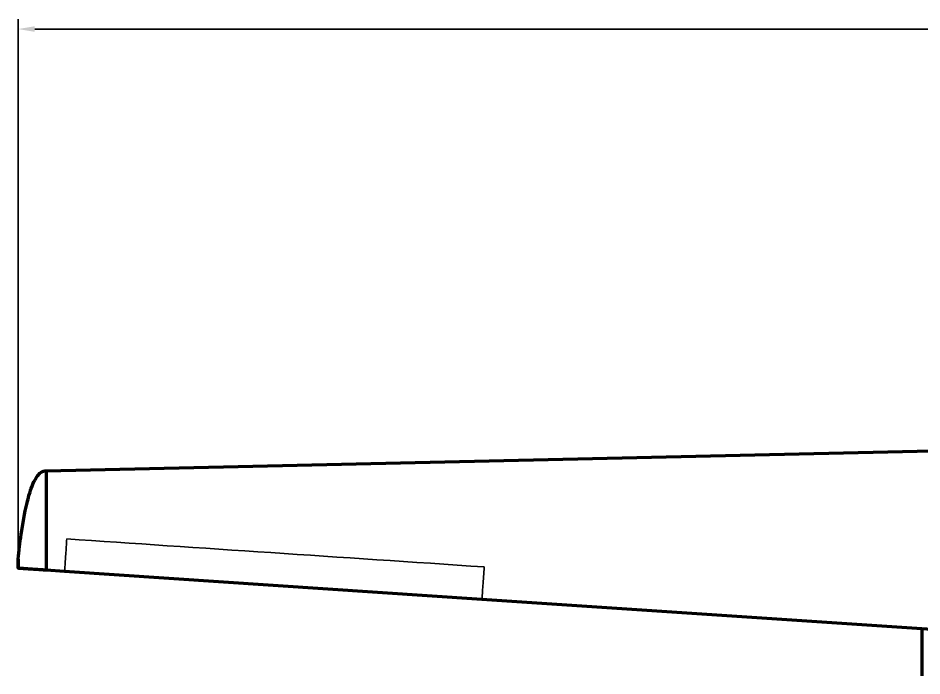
# Model space of a CAD drawing. Header units: inches. Extents: x -35.3 to 25, y 1.9 to 19.6.
# Drawn here: x -35.27 to -22.31, y 10.18 to 19.62 of the extents above; entities that cross this region are included whole.
import ezdxf

# ---------------------------------------------------------------- set-up
doc = ezdxf.new("R2010")
doc.units = ezdxf.units.IN
doc.header["$LTSCALE"] = 0.75
doc.header["$MEASUREMENT"] = 0
for name, color, linetype, lineweight in [('Dimensions', 7, 'Continuous', 25), ('Visible', 7, 'Continuous', 50), ('Visible Narrow', 7, 'Continuous', 25)]:
    doc.layers.add(name, color=color, linetype=linetype, lineweight=lineweight)
doc.styles.get("Standard").update_dxf_attribs({"font": 'arial.ttf'})
doc.dimstyles.get("Standard").update_dxf_attribs({"dimtxt": 0.24, "dimasz": 0.24, "dimexe": 0.14, "dimexo": 0.14, "dimgap": 0.1, "dimtad": 0, "dimtih": 1, "dimtoh": 1, "dimlfac": 0.083333, "dimzin": 12, "dimdsep": 46, "dimtxsty": 'Standard', "dimcen": 0, "dimclrd": 256, "dimclre": 256, "dimclrt": 256, "dimazin": 3, "dimtp": 0.01, "dimtm": 0.01, "dimtfac": 1, "dimtofl": 0, "dimtmove": 0, "dimatfit": 3, "dimfxl": 1, "dimtolj": 1, "dimtzin": 12, "dimarcsym": 1})

# ---------------------------------------------------------------- blocks, each defined once
blk = doc.blocks.new('*D6')
at = {"layer": 'Defpoints', "color": 0, "transparency": 16777216}
for p in [(-2.463236, 19.458786), (-35.269251, 11.725094), (-2.463236, 11.725094)]:
    blk.add_point(p, dxfattribs=at)
at = {"layer": 'Dimensions', "lineweight": -2, "transparency": 16777216}
for p, q in [((-35.269251, 11.865094), (-35.269251, 19.598786)), ((-2.463236, 11.865094), (-2.463236, 19.598786)), ((-35.029251, 19.458786), (-9.752496, 19.458786)), ((-2.703236, 19.458786), (-8.925156, 19.458786))]:
    blk.add_line(p, q, dxfattribs=at)
at = {"layer": 'Dimensions', "transparency": 16777216}
for points in [[(-35.029251, 19.498786), (-35.029251, 19.418786), (-35.269251, 19.458786)], [(-2.703236, 19.498786), (-2.703236, 19.418786), (-2.463236, 19.458786)]]:
    blk.add_solid(points, dxfattribs=at)
at = {"layer": 'Dimensions', "transparency": 16777216, "insert": (-9.338826, 19.458786), "char_height": 0.24, "attachment_point": 5}
blk.add_mtext('\\A1;24.6', dxfattribs=at)

msp = doc.modelspace()

# ---------------------------------------------------------------- linework, layer by layer
at = {"layer": 'Visible', "extrusion": (-1e-16, 1, 0)}
for p, q in [((-34.868, 13.125, 0.578), (-19.49, 13.468, 0.311)), ((-35.268, 11.725, 0.584), (-35.268, 11.725, 0.584)), ((-34.602, 11.68, 0.57), (-34.868, 11.698, 0.575)), ((-34.602, 11.68, 0.574), (-34.868, 11.698, 0.579)), ((-28.616, 11.28, 0.465), (-34.602, 11.68, 0.57)), ((-28.616, 11.28, 0.47), (-34.602, 11.68, 0.574)), ((-19.489, 10.669, 0.312), (-28.616, 11.28, 0.47)), ((-19.498, 10.669, 0.305), (-28.616, 11.28, 0.465))]:
    msp.add_line(p, q, dxfattribs=at)
at = {"layer": 'Visible'}
for points, knots in [([(-35.268, 11.858, 0.584), (-35.258, 11.977, 0.583), (-35.243, 12.095, 0.583), (-35.202, 12.364, 0.582), (-35.176, 12.515, 0.582), (-35.123, 12.733, 0.581), (-35.104, 12.802, 0.581), (-35.065, 12.912, 0.58), (-35.048, 12.954, 0.58), (-35.012, 13.02, 0.58), (-34.996, 13.045, 0.58), (-34.964, 13.082, 0.579), (-34.949, 13.095, 0.579), (-34.923, 13.111, 0.579), (-34.913, 13.116, 0.579), (-34.892, 13.123, 0.578), (-34.88, 13.125, 0.578), (-34.868, 13.125, 0.578)], [0, 0, 0, 0, 8.171404, 8.171404, 18.637179, 18.637179, 23.542405, 23.542405, 26.65062, 26.65062, 28.685552, 28.685552, 30.007719, 30.007719, 30.757124, 30.757124, 31.560827, 31.560827, 31.560827, 31.560827]), ([(-34.871, 11.698, 0.576), (-34.871, 11.698, 0.576), (-34.871, 11.698, 0.576), (-34.871, 11.698, 0.576), (-34.871, 11.698, 0.576), (-34.871, 11.698, 0.576), (-34.871, 11.698, 0.576), (-34.871, 11.698, 0.576), (-34.871, 11.698, 0.576), (-34.871, 11.698, 0.576), (-34.871, 11.698, 0.576), (-34.871, 11.698, 0.576), (-34.872, 11.698, 0.576), (-34.872, 11.699, 0.576), (-34.872, 11.699, 0.576), (-34.873, 11.699, 0.577), (-34.874, 11.699, 0.577), (-34.877, 11.699, 0.577), (-34.879, 11.699, 0.577), (-34.887, 11.7, 0.577), (-34.894, 11.7, 0.577), (-34.92, 11.702, 0.578), (-34.939, 11.703, 0.578), (-35.016, 11.708, 0.579), (-35.073, 11.712, 0.58), (-35.174, 11.719, 0.582), (-35.218, 11.722, 0.583), (-35.263, 11.725, 0.584), (-35.265, 11.725, 0.584), (-35.267, 11.725, 0.584), (-35.267, 11.725, 0.584), (-35.267, 11.725, 0.584), (-35.267, 11.725, 0.584), (-35.268, 11.725, 0.584), (-35.268, 11.725, 0.584), (-35.268, 11.725, 0.584), (-35.268, 11.725, 0.584), (-35.268, 11.725, 0.584), (-35.268, 11.725, 0.584), (-35.268, 11.725, 0.584), (-35.268, 11.725, 0.584), (-35.268, 11.725, 0.584), (-35.268, 11.725, 0.584), (-35.268, 11.725, 0.584), (-35.268, 11.725, 0.584), (-35.268, 11.725, 0.584), (-35.268, 11.725, 0.584), (-35.268, 11.725, 0.584)], [0.02585, 0.02585, 0.02585, 0.02585, 0.027241, 0.027241, 0.029873, 0.029873, 0.032842, 0.032842, 0.036778, 0.036778, 0.042673, 0.042673, 0.05268, 0.05268, 0.072471, 0.072471, 0.121494, 0.121494, 0.268395, 0.268395, 0.708955, 0.708955, 2.030612, 2.030612, 5.995581, 5.995581, 8.969308, 8.969308, 9.108702, 9.108702, 9.121774, 9.121774, 9.124225, 9.124225, 9.126068, 9.126068, 9.126447, 9.126447, 9.126769, 9.126769, 9.12685, 9.12685, 9.12693, 9.12693, 9.127011, 9.127011, 9.127013, 9.127013, 9.127013, 9.127013])]:
    msp.add_open_spline(points, degree=3, knots=knots, dxfattribs=at)
at = {"layer": 'Visible', "extrusion": (0.999848, 6.35e-14, -0.017452)}
msp.add_open_spline([(-34.868, 13.125, 0.578), (-34.868, 13.125, 0.579), (-34.868, 13.125, 0.581), (-34.868, 13.124, 0.586), (-34.868, 13.121, 0.593), (-34.868, 13.114, 0.601), (-34.868, 13.106, 0.608), (-34.868, 13.1, 0.613), (-34.868, 13.094, 0.617), (-34.868, 13.086, 0.621), (-34.867, 13.077, 0.625), (-34.867, 13.066, 0.63), (-34.867, 13.055, 0.635), (-34.867, 13.043, 0.64), (-34.867, 13.033, 0.643), (-34.867, 13.023, 0.646), (-34.867, 13.014, 0.649), (-34.867, 13.004, 0.651), (-34.867, 12.994, 0.654), (-34.867, 12.982, 0.657), (-34.867, 12.969, 0.66), (-34.867, 12.954, 0.663), (-34.867, 12.939, 0.666), (-34.867, 12.923, 0.669), (-34.867, 12.907, 0.672), (-34.867, 12.892, 0.674), (-34.867, 12.877, 0.676), (-34.867, 12.862, 0.678), (-34.867, 12.847, 0.68), (-34.867, 12.833, 0.681), (-34.866, 12.817, 0.682), (-34.866, 12.802, 0.684), (-34.866, 12.787, 0.685), (-34.866, 12.772, 0.686), (-34.866, 12.758, 0.687), (-34.866, 12.744, 0.688), (-34.866, 12.729, 0.688), (-34.866, 12.714, 0.689), (-34.866, 12.698, 0.689), (-34.866, 12.68, 0.689), (-34.866, 12.66, 0.69), (-34.866, 12.639, 0.69), (-34.866, 12.617, 0.689), (-34.866, 12.594, 0.689), (-34.866, 12.571, 0.689), (-34.866, 12.548, 0.688), (-34.866, 12.526, 0.687), (-34.866, 12.504, 0.686), (-34.866, 12.483, 0.685), (-34.866, 12.462, 0.684), (-34.866, 12.441, 0.682), (-34.867, 12.421, 0.681), (-34.867, 12.401, 0.679), (-34.867, 12.38, 0.678), (-34.867, 12.359, 0.676), (-34.867, 12.338, 0.674), (-34.867, 12.316, 0.672), (-34.867, 12.295, 0.67), (-34.867, 12.273, 0.668), (-34.867, 12.251, 0.666), (-34.867, 12.23, 0.663), (-34.867, 12.208, 0.661), (-34.867, 12.187, 0.658), (-34.867, 12.166, 0.656), (-34.867, 12.145, 0.653), (-34.867, 12.124, 0.65), (-34.867, 12.104, 0.648), (-34.867, 12.084, 0.645), (-34.867, 12.063, 0.642), (-34.867, 12.042, 0.639), (-34.867, 12.02, 0.636), (-34.867, 11.998, 0.633), (-34.867, 11.976, 0.629), (-34.867, 11.953, 0.625), (-34.868, 11.931, 0.622), (-34.868, 11.908, 0.618), (-34.868, 11.887, 0.614), (-34.868, 11.867, 0.611), (-34.868, 11.848, 0.608), (-34.868, 11.831, 0.605), (-34.868, 11.815, 0.602), (-34.868, 11.8, 0.599), (-34.868, 11.786, 0.596), (-34.868, 11.772, 0.594), (-34.868, 11.759, 0.591), (-34.868, 11.744, 0.588), (-34.868, 11.73, 0.585), (-34.868, 11.717, 0.583), (-34.868, 11.708, 0.581), (-34.868, 11.702, 0.579), (-34.868, 11.698, 0.579)], degree=5, knots=[-0.501706, -0.501706, -0.501706, -0.501706, -0.501706, -0.501706, -0.5, -0.4941176, -0.4882353, -0.4823529, -0.4764706, -0.4705882, -0.4647059, -0.4588235, -0.4529412, -0.4470588, -0.4411765, -0.4352941, -0.4294118, -0.4235294, -0.4176471, -0.4117647, -0.4058824, -0.4, -0.3941176, -0.3882353, -0.3823529, -0.3764706, -0.3705882, -0.3647059, -0.3588235, -0.3529412, -0.3470588, -0.3411765, -0.3352941, -0.3294118, -0.3235294, -0.3176471, -0.3117647, -0.3058824, -0.3, -0.2941176, -0.2882353, -0.2823529, -0.2764706, -0.2705882, -0.2647059, -0.2588235, -0.2529412, -0.2470588, -0.2411765, -0.2352941, -0.2294118, -0.2235294, -0.2176471, -0.2117647, -0.2058824, -0.2, -0.1941176, -0.1882353, -0.1823529, -0.1764706, -0.1705882, -0.1647059, -0.1588235, -0.1529412, -0.1470588, -0.1411765, -0.1352941, -0.1294118, -0.1235294, -0.1176471, -0.1117647, -0.1058824, -0.1, -0.0941176, -0.0882353, -0.0823529, -0.0764706, -0.0705882, -0.0647059, -0.0588235, -0.0529412, -0.0470588, -0.0411765, -0.0352941, -0.0294118, -0.0235294, -0.0176471, -0.0117647, -0.0058824, 0, 0, 0, 0, 0, 0], dxfattribs=at)
at = {"layer": 'Visible', "extrusion": (0.999848, -8.225e-13, -0.017452)}
msp.add_open_spline([(-35.268, 11.725, 0.584), (-35.268, 11.725, 0.584), (-35.268, 11.726, 0.584), (-35.268, 11.727, 0.584), (-35.268, 11.728, 0.583), (-35.268, 11.729, 0.583), (-35.268, 11.731, 0.583), (-35.268, 11.732, 0.583), (-35.268, 11.733, 0.583), (-35.268, 11.735, 0.583), (-35.268, 11.736, 0.583), (-35.268, 11.738, 0.583), (-35.268, 11.739, 0.583), (-35.268, 11.741, 0.583), (-35.268, 11.743, 0.582), (-35.268, 11.745, 0.582), (-35.268, 11.747, 0.582), (-35.268, 11.749, 0.582), (-35.268, 11.751, 0.582), (-35.268, 11.753, 0.582), (-35.268, 11.756, 0.582), (-35.268, 11.758, 0.581), (-35.268, 11.76, 0.581), (-35.268, 11.762, 0.581), (-35.268, 11.763, 0.581), (-35.268, 11.765, 0.581), (-35.268, 11.767, 0.581), (-35.268, 11.769, 0.581), (-35.268, 11.771, 0.581), (-35.268, 11.773, 0.58), (-35.268, 11.775, 0.58), (-35.268, 11.777, 0.58), (-35.268, 11.779, 0.58), (-35.268, 11.781, 0.58), (-35.268, 11.784, 0.58), (-35.268, 11.786, 0.58), (-35.268, 11.788, 0.58), (-35.268, 11.79, 0.579), (-35.268, 11.791, 0.579), (-35.268, 11.793, 0.579), (-35.268, 11.795, 0.579), (-35.268, 11.797, 0.579), (-35.268, 11.799, 0.579), (-35.268, 11.801, 0.579), (-35.268, 11.803, 0.579), (-35.268, 11.805, 0.579), (-35.268, 11.808, 0.579), (-35.268, 11.81, 0.579), (-35.268, 11.812, 0.579), (-35.268, 11.814, 0.578), (-35.268, 11.816, 0.578), (-35.268, 11.818, 0.578), (-35.268, 11.819, 0.578), (-35.268, 11.821, 0.578), (-35.268, 11.822, 0.578), (-35.268, 11.823, 0.578), (-35.268, 11.825, 0.578), (-35.268, 11.826, 0.578), (-35.268, 11.828, 0.578), (-35.268, 11.829, 0.578), (-35.268, 11.83, 0.578), (-35.268, 11.832, 0.578), (-35.268, 11.833, 0.578), (-35.268, 11.835, 0.578), (-35.268, 11.836, 0.578), (-35.268, 11.837, 0.578), (-35.268, 11.839, 0.578), (-35.268, 11.84, 0.578), (-35.268, 11.842, 0.579), (-35.268, 11.843, 0.579), (-35.268, 11.845, 0.579), (-35.268, 11.846, 0.579), (-35.268, 11.847, 0.579), (-35.268, 11.848, 0.579), (-35.268, 11.848, 0.579), (-35.268, 11.849, 0.579), (-35.268, 11.85, 0.58), (-35.268, 11.851, 0.58), (-35.268, 11.852, 0.58), (-35.268, 11.853, 0.58), (-35.268, 11.854, 0.581), (-35.268, 11.855, 0.581), (-35.268, 11.856, 0.581), (-35.268, 11.856, 0.581), (-35.268, 11.857, 0.582), (-35.268, 11.858, 0.582), (-35.268, 11.858, 0.583), (-35.268, 11.858, 0.584), (-35.268, 11.858, 0.585), (-35.268, 11.857, 0.586), (-35.268, 11.857, 0.587), (-35.268, 11.856, 0.587), (-35.268, 11.856, 0.588), (-35.268, 11.855, 0.588), (-35.268, 11.854, 0.588), (-35.268, 11.853, 0.589), (-35.268, 11.852, 0.589), (-35.268, 11.851, 0.59), (-35.268, 11.85, 0.59), (-35.268, 11.849, 0.59), (-35.268, 11.848, 0.59), (-35.268, 11.847, 0.591), (-35.268, 11.846, 0.591), (-35.268, 11.845, 0.591), (-35.268, 11.844, 0.592), (-35.268, 11.843, 0.592), (-35.268, 11.842, 0.592), (-35.268, 11.84, 0.592), (-35.268, 11.839, 0.593), (-35.268, 11.837, 0.593), (-35.268, 11.836, 0.593), (-35.268, 11.834, 0.593), (-35.268, 11.833, 0.593), (-35.268, 11.832, 0.594), (-35.268, 11.83, 0.594), (-35.268, 11.829, 0.594), (-35.268, 11.827, 0.594), (-35.268, 11.826, 0.594), (-35.268, 11.825, 0.594), (-35.268, 11.823, 0.594), (-35.268, 11.822, 0.594), (-35.268, 11.821, 0.594), (-35.268, 11.819, 0.594), (-35.268, 11.817, 0.594), (-35.268, 11.816, 0.594), (-35.268, 11.814, 0.594), (-35.268, 11.812, 0.594), (-35.268, 11.809, 0.594), (-35.268, 11.807, 0.594), (-35.268, 11.805, 0.594), (-35.268, 11.803, 0.594), (-35.268, 11.801, 0.594), (-35.268, 11.799, 0.594), (-35.268, 11.797, 0.594), (-35.268, 11.795, 0.594), (-35.268, 11.793, 0.594), (-35.268, 11.791, 0.593), (-35.268, 11.789, 0.593), (-35.268, 11.787, 0.593), (-35.268, 11.785, 0.593), (-35.268, 11.783, 0.593), (-35.268, 11.781, 0.593), (-35.268, 11.779, 0.592), (-35.268, 11.777, 0.592), (-35.268, 11.775, 0.592), (-35.268, 11.773, 0.592), (-35.268, 11.771, 0.591), (-35.268, 11.769, 0.591), (-35.268, 11.767, 0.591), (-35.268, 11.765, 0.591), (-35.268, 11.763, 0.59), (-35.268, 11.761, 0.59), (-35.268, 11.759, 0.59), (-35.268, 11.757, 0.59), (-35.268, 11.755, 0.589), (-35.268, 11.753, 0.589), (-35.268, 11.751, 0.589), (-35.268, 11.749, 0.588), (-35.268, 11.747, 0.588), (-35.268, 11.745, 0.588), (-35.268, 11.743, 0.587), (-35.268, 11.741, 0.587), (-35.268, 11.739, 0.587), (-35.268, 11.737, 0.586), (-35.268, 11.736, 0.586), (-35.268, 11.735, 0.586), (-35.268, 11.733, 0.586), (-35.268, 11.732, 0.585), (-35.268, 11.731, 0.585), (-35.268, 11.729, 0.585), (-35.268, 11.728, 0.585), (-35.268, 11.727, 0.584), (-35.268, 11.726, 0.584), (-35.268, 11.725, 0.584), (-35.268, 11.725, 0.584)], degree=5, dxfattribs=at)
at = {"layer": 'Visible', "extrusion": (0.06656, 0.997782, 0)}
msp.add_open_spline([(-35.267, 11.725, 0.584), (-35.268, 11.725, 0.584), (-35.268, 11.725, 0.584), (-35.268, 11.725, 0.584)], degree=3, dxfattribs=at)
at = {"layer": 'Visible', "extrusion": (0.013359, -0.002794, 0.999907)}
msp.add_open_spline([(-34.868, 11.698, 0.579), (-34.902, 11.701, 0.579), (-34.968, 11.705, 0.58), (-35.068, 11.712, 0.581), (-35.168, 11.718, 0.583), (-35.235, 11.723, 0.584), (-35.268, 11.725, 0.584)], degree=3, knots=[0, 0, 0, 0, 2.289867, 4.581337, 6.873247, 9.164532, 9.164532, 9.164532, 9.164532], dxfattribs=at)
at = {"layer": 'Visible', "extrusion": (0.022167, 0.003224, 0.999749)}
msp.add_open_spline([(-34.868, 11.698, 0.575), (-34.869, 11.698, 0.575), (-34.87, 11.698, 0.575), (-34.871, 11.698, 0.575)], degree=3, dxfattribs=at)
at = {"layer": 'Visible', "extrusion": (1, 0, 0)}
msp.add_open_spline([(-22.306, 10.857, -3.252), (-22.306, 10.771, -3.265), (-22.306, 10.684, -3.278), (-22.306, 10.479, -3.31), (-22.306, 10.361, -3.33), (-22.306, 10.222, -3.353), (-22.306, 10.202, -3.356), (-22.306, 10.182, -3.36)], degree=3, knots=[-18.202698, -18.202698, -18.202698, -18.202698, -12.194254, -12.194254, -3.970093, -3.970093, -2.570511, -2.570511, -2.570511, -2.570511], dxfattribs=at)
at = {"layer": 'Visible Narrow', "extrusion": (-1e-16, 1, 0)}
msp.add_line((-34.868, 11.698, 0.579), (-34.868, 11.698, 0.575), dxfattribs=at)
at = {"layer": 'Visible Narrow', "extrusion": (0.997767, -0.066798, -1.2487e-11)}
msp.add_open_spline([(-34.602, 11.68, 0.574), (-34.6, 11.708, 0.58), (-34.597, 11.766, 0.592), (-34.588, 11.888, 0.613), (-34.583, 11.96, 0.625), (-34.576, 12.071, 0.641), (-34.573, 12.11, 0.646), (-34.571, 12.146, 0.651)], degree=3, knots=[-12.496992, -12.496992, -12.496992, -12.496992, -7.849224, -7.849224, -2.978497, -2.978497, -0.518913, -0.518913, -0.518913, -0.518913], dxfattribs=at)
at = {"layer": 'Visible Narrow', "extrusion": (-0.066798, -0.997766, 1.387e-11)}
msp.add_open_spline([(-34.571, 12.146, 0.651), (-32.683, 12.02, 0.62), (-30.647, 11.883, 0.587), (-28.584, 11.745, 0.552)], degree=3, dxfattribs=at)
at = {"layer": 'Visible Narrow', "extrusion": (0.997766, -0.066798, 4.31911e-11)}
msp.add_open_spline([(-28.584, 11.745, 0.552), (-28.591, 11.653, 0.539), (-28.597, 11.557, 0.523), (-28.608, 11.397, 0.494), (-28.613, 11.318, 0.478), (-28.616, 11.28, 0.47)], degree=3, knots=[-5.242143, -5.242143, -5.242143, -5.242143, -2.721114, -2.721114, 0, 0, 0, 0], dxfattribs=at)

# ---------------------------------------------------------------- dimensions: what is measured, and where the dimension line sits
at = {"layer": 'Dimensions'}
dim = msp.add_linear_dim(base=(-2.463, 19.459), p1=(-35.269, 11.725), p2=(-2.463, 11.725), angle=0, dimstyle='Standard', override={"dimlfac": 0.75}, dxfattribs=at)
dim.commit()
dim.dimension.update_dxf_attribs({"geometry": '*D6', "text_midpoint": (-9.339, 19.459), "dimtype": 161})

doc.saveas('drawing.dxf')
